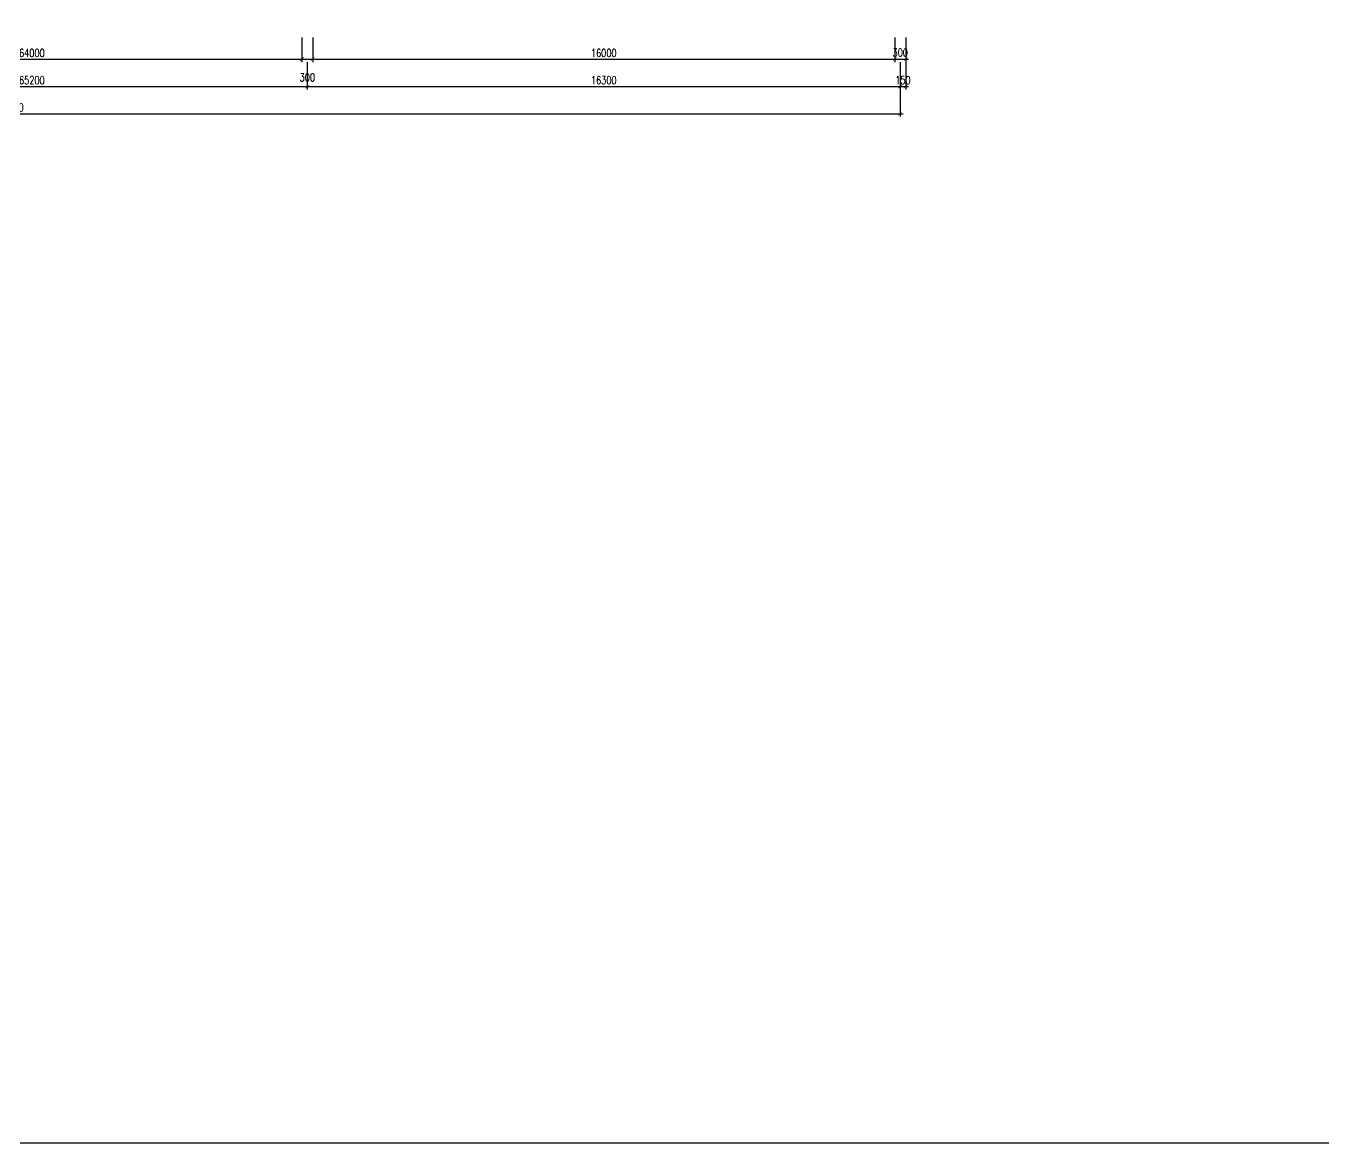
# Model space of a CAD drawing. Header units: millimetres. Extents: x -702765 to 835888, y -645289 to 262.
# Drawn here: x 562698 to 598359, y -469287 to -438563 of the extents above; entities that cross this region are included whole.
import ezdxf

# ---------------------------------------------------------------- set-up
doc = ezdxf.new("R2010")
doc.units = ezdxf.units.MM
doc.header["$LTSCALE"] = 0.01
doc.layers.add('KT', color=1, linetype='Continuous')
doc.styles.add('2-5', font='romans.shx', dxfattribs={"width": 0.75, "bigfont": 'vns.shx'})
doc.dimstyles.new('1-100 HP', dxfattribs={"dimscale": 100, "dimtxt": 2.2, "dimasz": 1, "dimexe": 0.8, "dimexo": 0, "dimgap": 0.6, "dimtad": 1, "dimdec": 0, "dimdsep": 46, "dimtxsty": '2-5', "dimblk": 'ARCHTICK', "dimcen": 2.5, "dimdle": 0.8, "dimclrd": 1, "dimclre": 1, "dimclrt": 2, "dimadec": 0, "dimazin": 0, "dimtfac": 1, "dimtdec": 0, "dimtmove": 2, "dimatfit": 3, "dimldrblk": 'ARCHTICK', "dimfxl": 0, "dimtolj": 1, "dimtzin": 0, "dimarcsym": 0})

# ---------------------------------------------------------------- blocks, each defined once
blk = doc.blocks.new('_ArchTick')
at = {"color": 0, "linetype": 'ByBlock', "const_width": 0.15}
blk.add_lwpolyline([(-0.5, -0.5), (0.5, 0.5)], dxfattribs=at)
blk = doc.blocks.new('*D356')
at = {"layer": 'Defpoints', "color": 0}
for p in [(554284, -438880), (570284, -438880), (570284, -439477)]:
    blk.add_point(p, dxfattribs=at)
at = {"layer": 'KT', "color": 1, "lineweight": -2}
for p, q in [((554284, -438880), (554284, -439557)), ((570284, -438880), (570284, -439557)), ((554204, -439477), (570364, -439477))]:
    blk.add_line(p, q, dxfattribs=at)
at = {"layer": 'KT', "color": 1, "lineweight": -2, "xscale": 100, "yscale": 100, "zscale": 100, "rotation": 180}
blk.add_blockref('_ArchTick', (554284, -439477), dxfattribs=at)
at = {"layer": 'KT', "color": 1, "lineweight": -2, "xscale": 100, "yscale": 100, "zscale": 100}
blk.add_blockref('_ArchTick', (570284, -439477), dxfattribs=at)
at = {"layer": 'KT', "color": 2, "insert": (562284, -439307), "char_height": 220, "attachment_point": 5, "style": '2-5'}
blk.add_mtext('\\A1;16000x4=64000', dxfattribs=at)
blk = doc.blocks.new('*D357')
at = {"layer": 'Defpoints', "color": 0}
for p in [(570284, -438880), (570584, -438880), (570584, -439477)]:
    blk.add_point(p, dxfattribs=at)
at = {"layer": 'KT', "color": 1, "lineweight": -2}
for p, q in [((570284, -438880), (570284, -439557)), ((570584, -438880), (570584, -439557)), ((570204, -439477), (570664, -439477))]:
    blk.add_line(p, q, dxfattribs=at)
at = {"layer": 'KT', "color": 1, "lineweight": -2, "xscale": 100, "yscale": 100, "zscale": 100, "rotation": 180}
blk.add_blockref('_ArchTick', (570284, -439477), dxfattribs=at)
at = {"layer": 'KT', "color": 1, "lineweight": -2, "xscale": 100, "yscale": 100, "zscale": 100}
blk.add_blockref('_ArchTick', (570584, -439477), dxfattribs=at)
at = {"layer": 'KT', "color": 2, "insert": (570434, -439977), "char_height": 220, "attachment_point": 5, "style": '2-5'}
blk.add_mtext('\\A1;300', dxfattribs=at)
blk = doc.blocks.new('*D358')
at = {"layer": 'Defpoints', "color": 0}
for p in [(570584, -438880), (586584, -438880), (586584, -439477)]:
    blk.add_point(p, dxfattribs=at)
at = {"layer": 'KT', "color": 1, "lineweight": -2}
for p, q in [((570584, -438880), (570584, -439557)), ((586584, -438880), (586584, -439557)), ((570504, -439477), (586664, -439477))]:
    blk.add_line(p, q, dxfattribs=at)
at = {"layer": 'KT', "color": 1, "lineweight": -2, "xscale": 100, "yscale": 100, "zscale": 100, "rotation": 180}
blk.add_blockref('_ArchTick', (570584, -439477), dxfattribs=at)
at = {"layer": 'KT', "color": 1, "lineweight": -2, "xscale": 100, "yscale": 100, "zscale": 100}
blk.add_blockref('_ArchTick', (586584, -439477), dxfattribs=at)
at = {"layer": 'KT', "color": 2, "insert": (578584, -439307), "char_height": 220, "attachment_point": 5, "style": '2-5'}
blk.add_mtext('\\A1;16000', dxfattribs=at)
blk = doc.blocks.new('*D453')
at = {"color": 1, "lineweight": -2}
for p, q in [((586584, -438880), (586584, -439557)), ((586884, -438880), (586884, -439557)), ((586504, -439477), (586964, -439477))]:
    blk.add_line(p, q, dxfattribs=at)
at = {"layer": 'Defpoints', "color": 0}
for p in [(586584, -438880), (586884, -438880), (586884, -439477)]:
    blk.add_point(p, dxfattribs=at)
at = {"color": 1, "lineweight": -2, "xscale": 100, "yscale": 100, "zscale": 100, "rotation": 180}
blk.add_blockref('_ArchTick', (586584, -439477), dxfattribs=at)
at = {"color": 1, "lineweight": -2, "xscale": 100, "yscale": 100, "zscale": 100}
blk.add_blockref('_ArchTick', (586884, -439477), dxfattribs=at)
at = {"color": 2, "insert": (586734, -439295), "char_height": 220, "attachment_point": 5, "style": '2-5'}
blk.add_mtext('\\A1;300', dxfattribs=at)
blk = doc.blocks.new('*D456')
at = {"color": 1, "lineweight": -2}
for p, q in [((554134, -439557), (554134, -440307)), ((570434, -439557), (570434, -440307)), ((554054, -440227), (570514, -440227))]:
    blk.add_line(p, q, dxfattribs=at)
at = {"layer": 'Defpoints', "color": 0}
for p in [(554134, -439557), (570434, -439557), (570434, -440227)]:
    blk.add_point(p, dxfattribs=at)
at = {"color": 1, "lineweight": -2, "xscale": 100, "yscale": 100, "zscale": 100, "rotation": 180}
blk.add_blockref('_ArchTick', (554134, -440227), dxfattribs=at)
at = {"color": 1, "lineweight": -2, "xscale": 100, "yscale": 100, "zscale": 100}
blk.add_blockref('_ArchTick', (570434, -440227), dxfattribs=at)
at = {"color": 2, "insert": (562284, -440057), "char_height": 220, "attachment_point": 5, "style": '2-5'}
blk.add_mtext('\\A1;16300x4=65200', dxfattribs=at)
blk = doc.blocks.new('*D457')
at = {"color": 1, "lineweight": -2}
for p, q in [((570434, -439557), (570434, -440307)), ((586734, -439557), (586734, -440307)), ((570354, -440227), (586814, -440227))]:
    blk.add_line(p, q, dxfattribs=at)
at = {"layer": 'Defpoints', "color": 0}
for p in [(570434, -439557), (586734, -439557), (586734, -440227)]:
    blk.add_point(p, dxfattribs=at)
at = {"color": 1, "lineweight": -2, "xscale": 100, "yscale": 100, "zscale": 100, "rotation": 180}
blk.add_blockref('_ArchTick', (570434, -440227), dxfattribs=at)
at = {"color": 1, "lineweight": -2, "xscale": 100, "yscale": 100, "zscale": 100}
blk.add_blockref('_ArchTick', (586734, -440227), dxfattribs=at)
at = {"color": 2, "insert": (578584, -440057), "char_height": 220, "attachment_point": 5, "style": '2-5'}
blk.add_mtext('\\A1;16300', dxfattribs=at)
blk = doc.blocks.new('*D458')
at = {"color": 1, "lineweight": -2}
for p, q in [((586734, -439557), (586734, -440307)), ((586884, -439557), (586884, -440307)), ((586654, -440227), (586964, -440227))]:
    blk.add_line(p, q, dxfattribs=at)
at = {"layer": 'Defpoints', "color": 0}
for p in [(586734, -439557), (586884, -439557), (586884, -440227)]:
    blk.add_point(p, dxfattribs=at)
at = {"color": 1, "lineweight": -2, "xscale": 100, "yscale": 100, "zscale": 100, "rotation": 180}
blk.add_blockref('_ArchTick', (586734, -440227), dxfattribs=at)
at = {"color": 1, "lineweight": -2, "xscale": 100, "yscale": 100, "zscale": 100}
blk.add_blockref('_ArchTick', (586884, -440227), dxfattribs=at)
at = {"color": 2, "insert": (586809, -440053), "char_height": 220, "attachment_point": 5, "style": '2-5'}
blk.add_mtext('\\A1;150', dxfattribs=at)
blk = doc.blocks.new('*D459')
at = {"color": 1, "lineweight": -2}
for p, q in [((537834, -440307), (537834, -441057)), ((586734, -440307), (586734, -441057)), ((537754, -440977), (586814, -440977))]:
    blk.add_line(p, q, dxfattribs=at)
at = {"layer": 'Defpoints', "color": 0}
for p in [(537834, -440307), (586734, -440307), (586734, -440977)]:
    blk.add_point(p, dxfattribs=at)
at = {"color": 1, "lineweight": -2, "xscale": 100, "yscale": 100, "zscale": 100, "rotation": 180}
blk.add_blockref('_ArchTick', (537834, -440977), dxfattribs=at)
at = {"color": 1, "lineweight": -2, "xscale": 100, "yscale": 100, "zscale": 100}
blk.add_blockref('_ArchTick', (586734, -440977), dxfattribs=at)
at = {"color": 2, "insert": (562284, -440807), "char_height": 220, "attachment_point": 5, "style": '2-5'}
blk.add_mtext('\\A1;97800', dxfattribs=at)

msp = doc.modelspace()

# ---------------------------------------------------------------- linework, layer by layer
msp.add_lwpolyline([(521381, -400359.1), (659404.4, -400359.1), (659404.4, -469287.1), (521381, -469287.1)], close=True)

# ---------------------------------------------------------------- dimensions: what is measured, and where the dimension line sits
for base, p1, p2, picture, middle in [((586883.6, -439476.7), (586583.6, -438880.4), (586883.6, -438880.4), '*D453', (586733.6, -439295.3)), ((586883.6, -440226.7), (586733.6, -439556.7), (586883.6, -439556.7), '*D458', (586808.6, -440053.3))]:
    dim = msp.add_linear_dim(base=base, p1=p1, p2=p2, dimstyle='1-100 HP')
    dim.commit()
    dim.dimension.update_dxf_attribs({"geometry": picture, "text_midpoint": middle, "dimtype": 160})
for base, p1, p2, text, picture, middle in [((570433.6, -440226.7), (554133.6, -439556.7), (570433.6, -439556.7), '<>x4=65200', '*D456', (562283.6, -440056.7)), ((586733.6, -440976.7), (537833.6, -440306.7), (586733.6, -440306.7), '97800', '*D459', (562283.6, -440806.7))]:
    dim = msp.add_linear_dim(base=base, p1=p1, p2=p2, text=text, dimstyle='1-100 HP')
    dim.commit()
    dim.dimension.update_dxf_attribs({"geometry": picture, "text_midpoint": middle})
dim = msp.add_linear_dim(base=(586733.6, -440226.7), p1=(570433.6, -439556.7), p2=(586733.6, -439556.7), dimstyle='1-100 HP')
dim.commit()
dim.dimension.update_dxf_attribs({"geometry": '*D457', "text_midpoint": (578583.6, -440056.7)})
at = {"layer": 'KT'}
dim = msp.add_linear_dim(base=(570283.6, -439476.7), p1=(554283.6, -438880.4), p2=(570283.6, -438880.4), text='<>x4=64000', dimstyle='1-100 HP', dxfattribs=at)
dim.commit()
dim.dimension.update_dxf_attribs({"geometry": '*D356', "text_midpoint": (562283.6, -439306.7)})
for base, p1, p2, picture, middle in [((570583.6, -439476.7), (570283.6, -438880.4), (570583.6, -438880.4), '*D357', (570433.6, -439976.7)), ((586583.6, -439476.7), (570583.6, -438880.4), (586583.6, -438880.4), '*D358', (578583.6, -439306.7))]:
    dim = msp.add_linear_dim(base=base, p1=p1, p2=p2, dimstyle='1-100 HP', dxfattribs=at)
    dim.commit()
    dim.dimension.update_dxf_attribs({"geometry": picture, "text_midpoint": middle})

doc.saveas('drawing.dxf')
